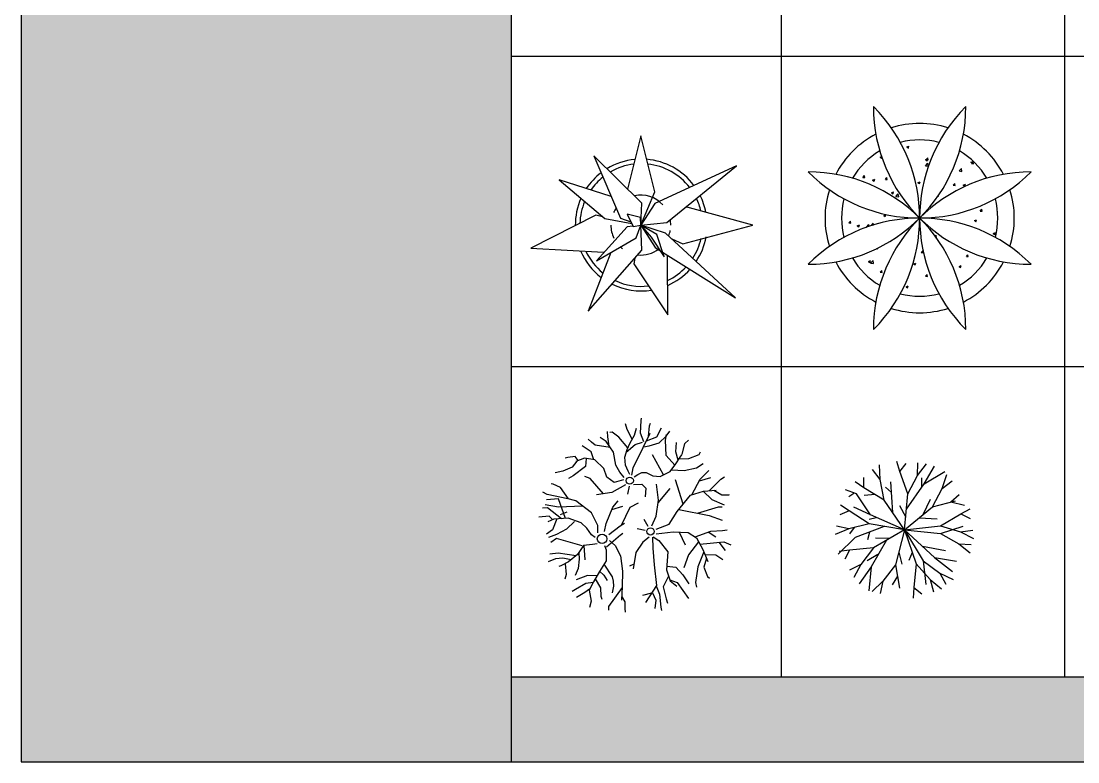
# Model space of a CAD drawing. Header units: inches. Extents: x 7658 to 73799, y 48 to 40262.
# Drawn here: x 7658 to 15697, y 48 to 5683 of the extents above; entities that cross this region are included whole.
import ezdxf

# ---------------------------------------------------------------- set-up
doc = ezdxf.new("R2010")
doc.units = ezdxf.units.IN
doc.layers.add('www.cad-blocks.net', color=7, linetype='Continuous')

# ---------------------------------------------------------------- blocks, each defined once
blk = doc.blocks.new('A$C516926BB')
for p, q in [((0, 38.5194), (0, 0)), ((2.0521, 38.5194), (2.0521, 0)), ((4.2099, 38.5194), (4.2099, 0)), ((0, 4.7221), (62.4121, 4.7221)), ((0, 2.361), (60.3118, 2.361)), ((0, 0), (62.4121, 0))]:
    blk.add_line(p, q)
blk = doc.blocks.new('A$C3729353A')
for p, q in [((0.836, 1.361), (0.7357, 0.9569)), ((0.9416, 0.936), (0.836, 1.361)), ((0.8444, 0.8499), (0.4777, 1.211)), ((0.4777, 1.211), (0.6805, 0.736)), ((1.5637, 1.1332), (0.9416, 0.8471)), ((1.0332, 0.7027), (1.5637, 1.1332)), ((0.6102, 0.9006), (0.2139, 1.0277)), ((0.2139, 1.0277), (0.5611, 0.7333)), ((0.836, 0.6833), (0.9416, 0.936)), ((0.836, 0.6833), (0.8444, 0.8499)), ((0.9416, 0.8471), (0.836, 0.6833)), ((1.6887, 0.6833), (1.1793, 0.8212)), ((0.4944, 0.7583), (0, 0.5083)), ((0.5447, 0.7471), (0.4944, 0.7583)), ((0.5611, 0.7333), (0.7665, 0.6959)), ((0.6805, 0.736), (0.7604, 0.7089)), ((0.7333, 0.7666), (0.7777, 0.6722)), ((0.8332, 0.7416), (0.7333, 0.7666)), ((0.836, 0.6833), (0.8332, 0.7416)), ((0.7333, 0.6694), (0.4999, 0.4111)), ((0.7763, 0.6752), (0.7333, 0.6694)), ((0.7777, 0.6722), (0.836, 0.6833)), ((0.7999, 0.5861), (0.836, 0.6833)), ((0.836, 0.6833), (1.0332, 0.7027)), ((0.8444, 0.4916), (0.836, 0.6833)), ((1.0249, 0.6222), (0.836, 0.6833)), ((0.836, 0.6833), (0.9443, 0.5138)), ((0.9582, 0.611), (0.836, 0.6833)), ((0.836, 0.6833), (0.9138, 0.5916)), ((1.1554, 0.5416), (1.6887, 0.6833)), ((0.4999, 0.4111), (0.7999, 0.5861)), ((0.9138, 0.5916), (1.0138, 0.4416)), ((1.0138, 0.4416), (0.9582, 0.611)), ((1.5554, 0.1305), (1.0249, 0.6222)), ((1.0718, 0.5787), (1.1554, 0.5416)), ((0, 0.5083), (0.5527, 0.4777)), ((0.4361, 0.0278), (0.8444, 0.4916)), ((0.9443, 0.5138), (0.9809, 0.4909)), ((0.6087, 0.4745), (0.4361, 0.0278)), ((0.7908, 0.4307), (0.7833, 0.3888)), ((1.002, 0.4777), (1.5554, 0.1305)), ((1.0416, 0), (1.0389, 0.4546)), ((0.7833, 0.3888), (1.0416, 0))]:
    blk.add_line(p, q)
at = {"linetype": 'Continuous'}
for radius, start, end in [(0.5016, 95.39423, 121.32496), (0.4666, 96.90962, 120.24213), (0.5016, 36.86512, 85.29618), (0.4666, 37.79346, 83.8395), (0.5016, 127.56519, 146.39042), (0.4666, 128.67498, 145.16774), (0.5016, 156.12666, 180.53619), (0.4666, 13.23393, 25.73628), (0.5016, 11.09503, 26.68103), (0.4666, 157.39746, 178.39377), (0.4666, 327.21781, 347.33431), (0.5016, 326.511, 349.60237), (0.5016, 203.0156, 232.73357), (0.4666, 205.14782, 231.48647), (0.4666, 295.51859, 317.05875), (0.5016, 293.65369, 317.82329), (0.4666, 244.93096, 276.92158), (0.5016, 243.76662, 278.91251)]:
    blk.add_arc((0.839, 0.6836), radius, start, end, dxfattribs=at)
for start, end in [(42.63109, 102.27584), (145.60513, 155.15114), (0, 10.97864), (180, 205.69728), (338.70194, 349.807), (227.04281, 231.93065), (264.33744, 307.18049)]:
    blk.add_arc((0.836, 0.6833), 0.2278, start, end)
blk = doc.blocks.new('A$C0C9206DE')
for p, q in [((0.7507, 1.3897), (0.7675, 1.3962)), ((0.7507, 1.3897), (0.7626, 1.3816)), ((0.7626, 1.3816), (0.7675, 1.3962)), ((0.549, 1.3123), (0.5591, 1.3162)), ((0.549, 1.3123), (0.561, 1.3042)), ((0.555, 1.3238), (0.5561, 1.3252)), ((0.555, 1.3238), (0.5566, 1.3237)), ((0.561, 1.3042), (0.562, 1.3075)), ((0.8939, 1.2931), (0.9107, 1.2995)), ((0.8939, 1.2931), (0.9059, 1.285)), ((0.8993, 1.2937), (0.9108, 1.3075)), ((0.8993, 1.2937), (0.9136, 1.2925)), ((0.9059, 1.285), (0.9107, 1.2995)), ((0.9136, 1.2925), (0.9108, 1.3075)), ((0.8918, 1.2469), (0.9105, 1.2664)), ((0.8918, 1.2469), (0.9132, 1.2436)), ((0.9132, 1.2436), (0.9105, 1.2664)), ((1.148, 1.2072), (1.1667, 1.2267)), ((1.148, 1.2072), (1.1693, 1.2039)), ((1.1693, 1.2039), (1.1667, 1.2267)), ((1.2388, 1.2739), (1.2556, 1.2803)), ((1.2388, 1.2739), (1.2508, 1.2658)), ((1.2435, 1.2636), (1.2551, 1.2774)), ((1.2435, 1.2636), (1.2579, 1.2623)), ((1.2508, 1.2658), (1.2556, 1.2803)), ((1.2579, 1.2623), (1.2551, 1.2774)), ((0.4161, 1.1584), (0.4277, 1.1722)), ((0.4161, 1.1584), (0.4305, 1.1571)), ((0.4305, 1.1571), (0.4277, 1.1722)), ((0.4906, 1.1383), (0.5074, 1.1447)), ((0.4906, 1.1383), (0.5026, 1.1302)), ((0.5026, 1.1302), (0.5074, 1.1447)), ((0.5883, 1.1433), (0.5998, 1.1571)), ((0.5883, 1.1433), (0.6026, 1.142)), ((0.6026, 1.142), (0.5998, 1.1571)), ((0.6339, 1.0416), (0.6507, 1.0481)), ((0.6458, 1.0336), (0.6507, 1.0481)), ((0.8355, 1.119), (0.8523, 1.1255)), ((0.8355, 1.119), (0.8475, 1.111)), ((0.8475, 1.111), (0.8523, 1.1255)), ((1.1047, 1.0981), (1.1163, 1.1119)), ((1.1047, 1.0981), (1.119, 1.0969)), ((1.119, 1.0969), (1.1163, 1.1119)), ((1.1804, 1.0998), (1.1972, 1.1063)), ((1.1804, 1.0998), (1.1924, 1.0918)), ((1.1924, 1.0918), (1.1972, 1.1063)), ((0.2773, 0.9929), (0.2775, 0.9931)), ((0.2773, 0.9929), (0.278, 0.9928)), ((0.6339, 1.0416), (0.6458, 1.0336)), ((0.6675, 1.0131), (0.6862, 1.0326)), ((0.6675, 1.0131), (0.6889, 1.0098)), ((0.6889, 1.0098), (0.6862, 1.0326)), ((0.9881, 1.0161), (0.9907, 1.0144)), ((0.9907, 1.0144), (0.9944, 1.0254)), ((1.3101, 0.9025), (1.3217, 0.9163)), ((1.3101, 0.9025), (1.3245, 0.9013)), ((1.3245, 0.9013), (1.3217, 0.9163)), ((1.4359, 0.894), (1.4408, 0.8991)), ((1.4359, 0.894), (1.4413, 0.8931)), ((0.3106, 0.8124), (0.3222, 0.8262)), ((0.3106, 0.8124), (0.3249, 0.8111)), ((0.3249, 0.8111), (0.3222, 0.8262)), ((0.4827, 0.7973), (0.4943, 0.8111)), ((0.4971, 0.7961), (0.4943, 0.8111)), ((0.5755, 0.8676), (0.5923, 0.874)), ((0.5755, 0.8676), (0.5874, 0.8595)), ((0.5874, 0.8595), (0.5923, 0.874)), ((0.9204, 0.8484), (0.9276, 0.8511)), ((0.9204, 0.8484), (0.9237, 0.8462)), ((0.9341, 0.8455), (0.9362, 0.8517)), ((1.2653, 0.8292), (1.2821, 0.8356)), ((1.2653, 0.8292), (1.2772, 0.8211)), ((1.2772, 0.8211), (1.2821, 0.8356)), ((0.3738, 0.7902), (0.3906, 0.7966)), ((0.3738, 0.7902), (0.3858, 0.7821)), ((0.3858, 0.7821), (0.3906, 0.7966)), ((0.4432, 0.7794), (0.4619, 0.7988)), ((0.4432, 0.7794), (0.4458, 0.7789)), ((0.4635, 0.7851), (0.4619, 0.7988)), ((0.4827, 0.7973), (0.4971, 0.7961)), ((0.7193, 0.7365), (0.7207, 0.7363)), ((0.7207, 0.7363), (0.7205, 0.7375)), ((1.4086, 0.7325), (1.4254, 0.739)), ((1.4086, 0.7325), (1.4205, 0.7245)), ((1.4205, 0.7245), (1.4254, 0.739)), ((0.9664, 0.7113), (0.9742, 0.7194)), ((0.9768, 0.6971), (0.9742, 0.7194)), ((0.5215, 0.6163), (0.5304, 0.6155)), ((0.5304, 0.6155), (0.5295, 0.6202)), ((0.8603, 0.5867), (0.8719, 0.6005)), ((0.8603, 0.5867), (0.8747, 0.5854)), ((0.8747, 0.5854), (0.8719, 0.6005)), ((1.2046, 0.5565), (1.2162, 0.5703)), ((1.2189, 0.5553), (1.2162, 0.5703)), ((0.4587, 0.5195), (0.4755, 0.526)), ((0.4587, 0.5195), (0.4706, 0.5115)), ((0.4706, 0.5115), (0.4755, 0.526)), ((0.475, 0.5058), (0.4937, 0.5253)), ((0.475, 0.5058), (0.4964, 0.5025)), ((0.4964, 0.5025), (0.4937, 0.5253)), ((0.8036, 0.5003), (0.8204, 0.5068)), ((0.8036, 0.5003), (0.8155, 0.4922)), ((0.8155, 0.4922), (0.8204, 0.5067)), ((1.1485, 0.4811), (1.1653, 0.4875)), ((1.1605, 0.473), (1.1653, 0.4875)), ((1.2046, 0.5565), (1.2189, 0.5553)), ((0.5493, 0.4363), (0.5609, 0.45)), ((0.5493, 0.4363), (0.5637, 0.435)), ((0.5637, 0.435), (0.5609, 0.45)), ((0.8936, 0.4061), (0.9052, 0.4199)), ((0.8936, 0.4061), (0.908, 0.4049)), ((0.908, 0.4049), (0.9052, 0.4199)), ((1.1485, 0.4811), (1.1605, 0.473)), ((0.7452, 0.3263), (0.762, 0.3327)), ((0.7452, 0.3263), (0.7571, 0.3182)), ((0.7571, 0.3182), (0.762, 0.3327))]:
    blk.add_line(p, q)
for centre, radius, start, end in [((0, 1.6971), 1.2, 270, 0), ((1.6971, 1.6971), 1.2, 180, 270), ((-0.3515, 0.8485), 1.2, 315, 45), ((2.0485, 0.8485), 1.2, 135, 225), ((0.8485, 0.8485), 0.72, 72.5424, 107.4576), ((0.8485, 0.8485), 0.72, 117.5424, 152.4576), ((0.8485, 0.8485), 0.72, 27.5424, 62.4576), ((0.8485, 0.8485), 0.5944, 75.65941, 104.34059), ((0.8485, 0.8485), 0.5944, 120.65941, 149.34059), ((0.8485, 0.8485), 0.5944, 30.65941, 59.34059), ((0.8485, 2.0485), 1.2, 225, 315), ((0, 0), 1.2, 0, 90), ((1.6971, 0), 1.2, 90, 180), ((0.8485, 0.8485), 0.72, 162.5424, 197.4576), ((0.8485, 0.8485), 0.72, 342.5424, 17.4576), ((0.8485, 0.8485), 0.5944, 165.65941, 194.34059), ((0.8485, 0.8485), 0.5944, 345.65941, 14.34059), ((0.8485, -0.3515), 1.2, 45, 135), ((0.8485, 0.8485), 0.72, 207.5424, 242.4576), ((0.8485, 0.8485), 0.5944, 210.65941, 239.34059), ((0.8485, 0.8485), 0.5944, 300.65941, 329.34059), ((0.8485, 0.8485), 0.72, 297.5424, 332.4576), ((0.8485, 0.8485), 0.5944, 255.65941, 284.34059), ((0.8485, 0.8485), 0.72, 252.5424, 287.4576)]:
    blk.add_arc(centre, radius, start, end)
blk = doc.blocks.new('A$C67E0403E')
for p, q in [((0.772, 1.3615), (0.7785, 1.4576)), ((0.7785, 1.4576), (0.7799, 1.4768)), ((0.5234, 1.3346), (0.5221, 1.3759)), ((0.5562, 1.3692), (0.5382, 1.3672)), ((0.6066, 1.3317), (0.5562, 1.3692)), ((0.6704, 1.3903), (0.6584, 1.4326)), ((0.7092, 1.3171), (0.6704, 1.3903)), ((0.7253, 1.3471), (0.741, 1.3999)), ((0.8332, 1.3378), (0.8404, 1.4182)), ((0.8404, 1.4182), (0.8478, 1.4393)), ((0.8954, 1.3341), (0.9319, 1.4038)), ((0.967, 1.3403), (0.9961, 1.3788)), ((0.3987, 1.2928), (0.3742, 1.3163)), ((0.4278, 1.2712), (0.3987, 1.2928)), ((0.51, 1.299), (0.4643, 1.3303)), ((0.5659, 1.2188), (0.51, 1.299)), ((0.534, 1.2646), (0.5234, 1.3346)), ((0.6766, 1.2519), (0.6066, 1.3317)), ((0.6699, 1.2375), (0.6935, 1.288)), ((0.6935, 1.288), (0.7253, 1.3471)), ((0.7313, 1.2755), (0.7877, 1.2952)), ((0.7981, 1.2968), (0.772, 1.3615)), ((0.7928, 1.2529), (0.845, 1.3624)), ((0.8172, 1.3042), (0.8954, 1.3341)), ((0.8385, 1.2649), (0.9143, 1.2894)), ((0.9143, 1.2894), (0.967, 1.3403)), ((0.9614, 1.3091), (0.9697, 1.3528)), ((0.967, 1.1929), (0.9614, 1.3091)), ((1.0404, 1.2198), (1.0464, 1.2909)), ((1.1083, 1.2837), (1.1379, 1.3082)), ((0.3978, 1.2202), (0.3276, 1.2664)), ((0.4172, 1.1608), (0.3978, 1.2202)), ((0.5416, 1.2537), (0.4278, 1.2712)), ((0.5835, 1.1194), (0.5659, 1.2188)), ((0.6528, 1.1804), (0.6699, 1.2375)), ((0.6641, 1.2181), (0.7313, 1.2755)), ((0.7166, 1.0982), (0.7928, 1.2529)), ((0.7956, 1.2588), (0.8385, 1.2649)), ((1.058, 1.1561), (1.0404, 1.2198)), ((1.0889, 1.1996), (1.1083, 1.2837)), ((1.2183, 1.2005), (1.2294, 1.2202)), ((0.219, 1.177), (0.1987, 1.1722)), ((0.2744, 1.1861), (0.219, 1.177)), ((0.2867, 1.1503), (0.2513, 1.1049)), ((0.2971, 1.1539), (0.2744, 1.1861)), ((0.347, 1.1712), (0.2804, 1.1482)), ((0.4246, 1.1597), (0.347, 1.1712)), ((0.3586, 1.1695), (0.353, 1.1083)), ((0.4943, 1.0939), (0.4246, 1.1597)), ((0.657, 1.1184), (0.6528, 1.1804)), ((0.947, 1.0452), (0.8644, 1.1981)), ((1.0328, 1.1195), (0.967, 1.1929)), ((0.997, 1.0708), (1.04, 1.1299)), ((1.04, 1.1299), (1.0737, 1.1789)), ((1.0664, 1.1683), (1.1398, 1.1693)), ((1.0737, 1.1789), (1.0871, 1.1972)), ((1.1398, 1.1693), (1.2183, 1.2005)), ((1.197, 1.0997), (1.2502, 1.1314)), ((0.182, 1.0728), (0.1238, 1.0603)), ((0.2513, 1.1049), (0.182, 1.0728)), ((0.353, 1.1083), (0.2596, 1.0391)), ((0.5156, 1.0281), (0.4943, 1.0939)), ((0.614, 1.0651), (0.5835, 1.1194)), ((0.6482, 1.024), (0.614, 1.0651)), ((0.6778, 1.0723), (0.657, 1.1184)), ((0.6913, 1.0482), (0.6778, 1.0723)), ((0.7073, 1.0439), (0.7166, 1.0982)), ((0.7242, 1.0297), (0.7508, 1.0468)), ((0.7508, 1.0468), (0.7836, 1.0622)), ((0.7836, 1.0622), (0.8154, 1.0622)), ((0.8154, 1.0622), (0.8658, 1.0367)), ((0.9212, 1.0319), (0.997, 1.0708)), ((1.0069, 1.0844), (1.1042, 1.078)), ((1.1042, 1.078), (1.197, 1.0997)), ((1.2261, 1.0132), (1.2913, 1.0795)), ((0.1086, 0.9757), (0.0938, 0.9767)), ((0.1635, 0.9498), (0.1086, 0.9757)), ((0.2596, 1.0391), (0.2241, 1.0165)), ((0.3904, 1.018), (0.3479, 1.0334)), ((0.4899, 0.9008), (0.3904, 1.018)), ((0.571, 0.9882), (0.5156, 1.0281)), ((0.6589, 0.9696), (0.5553, 0.9109)), ((0.6434, 1.0076), (0.571, 0.9882)), ((0.7195, 0.9719), (0.7831, 0.9748)), ((0.7831, 0.9748), (0.8122, 0.9435)), ((0.8658, 1.0367), (0.9212, 1.0319)), ((0.9097, 0.8518), (0.8935, 0.9733)), ((1.0966, 0.8221), (1.0386, 1.0084)), ((1.1617, 0.8928), (1.2261, 1.0132)), ((1.222, 1.0007), (1.3079, 1.0252)), ((1.2961, 0.9257), (1.3828, 1.0122)), ((1.3828, 1.0122), (1.4114, 1.03)), ((0.0628, 0.8964), (0.03, 0.9137)), ((0.2195, 0.8638), (0.0628, 0.8964)), ((0.2236, 0.8626), (0.1635, 0.9498)), ((0.5553, 0.9109), (0.4366, 0.8926)), ((0.6866, 0.9589), (0.6731, 0.8993)), ((0.8122, 0.9435), (0.8085, 0.8777)), ((0.9068, 0.8317), (0.9988, 0.9421)), ((1.0506, 0.7672), (1.1536, 0.8902)), ((1.1536, 0.8902), (1.2525, 0.9224)), ((1.2501, 0.9222), (1.3149, 0.8585)), ((1.2525, 0.9224), (1.3481, 0.9296)), ((1.3313, 0.9283), (1.392, 0.894)), ((1.392, 0.894), (1.4442, 0.894)), ((1.4442, 0.894), (1.4484, 0.8964)), ((0.1478, 0.8004), (0.0476, 0.8177)), ((0.1474, 0.8623), (0.0559, 0.8566)), ((0.2008, 0.7136), (0.1474, 0.8623)), ((0.331, 0.807), (0.1478, 0.8004)), ((0.279, 0.8465), (0.213, 0.8657)), ((0.3987, 0.7557), (0.279, 0.8465)), ((0.5552, 0.7813), (0.6389, 0.8061)), ((0.5623, 0.7984), (0.6011, 0.8465)), ((0.6925, 0.7984), (0.7558, 0.8326)), ((0.8926, 0.7321), (0.9097, 0.8518)), ((1.3149, 0.8585), (1.4096, 0.8177)), ((0.0776, 0.7312), (0, 0.7225)), ((0.0651, 0.7936), (0.0277, 0.7922)), ((0.1707, 0.7119), (0.0651, 0.7936)), ((0.1041, 0.704), (0.0776, 0.7312)), ((0.2111, 0.7605), (0.1617, 0.7413)), ((0.4477, 0.661), (0.3987, 0.7557)), ((0.511, 0.6745), (0.5623, 0.7984)), ((0.6266, 0.6636), (0.6925, 0.7984)), ((0.8573, 0.6574), (0.8926, 0.7321)), ((0.9891, 0.6702), (1.0506, 0.7672)), ((1.0638, 0.7829), (1.2954, 0.7355)), ((1.2067, 0.7537), (1.3647, 0.8028)), ((1.2954, 0.7355), (1.3934, 0.7014)), ((1.3647, 0.8028), (1.3934, 0.8013)), ((0.1141, 0.7086), (0.0679, 0.6875)), ((0.1358, 0.7099), (0.1026, 0.626)), ((0.2227, 0.7149), (0.1141, 0.7086)), ((0.2703, 0.6894), (0.2084, 0.6332)), ((0.3216, 0.6798), (0.2227, 0.7149)), ((0.3645, 0.6389), (0.3216, 0.6798)), ((0.448, 0.6051), (0.4477, 0.661)), ((0.4976, 0.6157), (0.511, 0.6745)), ((0.531, 0.5909), (0.6168, 0.6577)), ((0.6168, 0.6577), (0.6514, 0.6783)), ((0.8314, 0.6529), (0.8002, 0.7067)), ((0.891, 0.6329), (0.9891, 0.6702)), ((0.1026, 0.626), (0.0568, 0.5947)), ((0.134, 0.5909), (0.0711, 0.5688)), ((0.2084, 0.6332), (0.134, 0.5909)), ((0.3982, 0.5885), (0.3645, 0.6389)), ((0.4277, 0.5685), (0.3982, 0.5885)), ((0.6213, 0.5863), (0.5133, 0.4963)), ((0.638, 0.5991), (0.6172, 0.5832)), ((0.8085, 0.6224), (0.7461, 0.6346)), ((0.8391, 0.5719), (0.79, 0.5333)), ((0.8647, 0.5722), (0.8653, 0.4867)), ((0.8697, 0.5741), (0.9125, 0.5453)), ((0.8918, 0.5967), (1.0215, 0.6116)), ((1.0215, 0.6116), (1.1337, 0.6072)), ((1.0665, 0.6098), (1.1111, 0.5131)), ((1.1337, 0.6072), (1.1984, 0.5664)), ((1.1873, 0.5734), (1.3065, 0.6173)), ((1.1984, 0.5664), (1.2456, 0.4775)), ((1.2862, 0.612), (1.3458, 0.5736)), ((1.3065, 0.6173), (1.3971, 0.6231)), ((1.3971, 0.6231), (1.4313, 0.6265)), ((0.1335, 0.5616), (0.0892, 0.5304)), ((0.3283, 0.5053), (0.1335, 0.5616)), ((0.3396, 0.5068), (0.2924, 0.4386)), ((0.407, 0.516), (0.3396, 0.5068)), ((0.3422, 0.5072), (0.3497, 0.3997)), ((0.4437, 0.5219), (0.407, 0.516)), ((0.4971, 0.5073), (0.5105, 0.4761)), ((0.537, 0.546), (0.5807, 0.5083)), ((0.5807, 0.5083), (0.6209, 0.4285)), ((0.79, 0.5333), (0.7355, 0.4554)), ((0.8653, 0.4867), (0.876, 0.3598)), ((0.9125, 0.5453), (0.9799, 0.4593)), ((1.2144, 0.5362), (1.1384, 0.4381)), ((1.2246, 0.5171), (1.4068, 0.5371)), ((1.3694, 0.5342), (1.416, 0.4694)), ((1.4068, 0.5371), (1.4599, 0.5136)), ((0.1257, 0.4055), (0.0688, 0.3834)), ((0.1465, 0.4492), (0.0836, 0.4415)), ((0.182, 0.4127), (0.1257, 0.4055)), ((0.2817, 0.4296), (0.1465, 0.4492)), ((0.2448, 0.399), (0.182, 0.4127)), ((0.2924, 0.4386), (0.2255, 0.3829)), ((0.3049, 0.404), (0.2971, 0.3329)), ((0.3026, 0.4532), (0.3049, 0.404)), ((0.5105, 0.4761), (0.511, 0.392)), ((0.6209, 0.4285), (0.6357, 0.3123)), ((0.7355, 0.4554), (0.7156, 0.33)), ((0.9799, 0.4593), (0.9711, 0.3219)), ((1.1384, 0.4381), (1.1009, 0.3372)), ((1.2535, 0.459), (1.2072, 0.3469)), ((1.2456, 0.4775), (1.2848, 0.3858)), ((1.2736, 0.4121), (1.2548, 0.3435)), ((1.2622, 0.4386), (1.3453, 0.4367)), ((1.3453, 0.4367), (1.3976, 0.4007)), ((0.1659, 0.3536), (0.1506, 0.3488)), ((0.2255, 0.3829), (0.1659, 0.3536)), ((0.1987, 0.3697), (0.207, 0.2878)), ((0.2971, 0.3329), (0.2763, 0.2796)), ((0.511, 0.392), (0.4602, 0.3108)), ((0.4945, 0.3656), (0.5567, 0.2685)), ((0.7215, 0.3669), (0.6879, 0.3497)), ((0.876, 0.3598), (0.8935, 0.2042)), ((0.9711, 0.3219), (0.9979, 0.2392)), ((0.973, 0.3519), (1.0409, 0.3421)), ((1.0409, 0.3421), (1.0931, 0.2854)), ((1.2072, 0.3469), (1.1915, 0.2258)), ((1.2548, 0.3435), (1.2821, 0.271)), ((0.207, 0.2878), (0.1954, 0.2513)), ((0.3678, 0.2801), (0.2832, 0.246)), ((0.4407, 0.2776), (0.3678, 0.2801)), ((0.4602, 0.3108), (0.4144, 0.2325)), ((0.4266, 0.2534), (0.4685, 0.1869)), ((0.4611, 0.3124), (0.4925, 0.2834)), ((0.4925, 0.2834), (0.5197, 0.2407)), ((0.5567, 0.2685), (0.565, 0.2354)), ((0.6357, 0.3123), (0.6329, 0.1931)), ((0.986, 0.2759), (0.9439, 0.1946)), ((0.9955, 0.2466), (1.052, 0.2253)), ((1.0931, 0.2854), (1.1407, 0.2157)), ((1.2821, 0.271), (1.2964, 0.2594)), ((0.2777, 0.1734), (0.2536, 0.159)), ((0.3562, 0.2186), (0.2777, 0.1734)), ((0.3854, 0.176), (0.3479, 0.1494)), ((0.4113, 0.2265), (0.3562, 0.2186)), ((0.4144, 0.2325), (0.3788, 0.1633)), ((0.3819, 0.1694), (0.3973, 0.0836)), ((0.4685, 0.1869), (0.4703, 0.122)), ((0.6327, 0.1893), (0.5295, 0.0447)), ((0.5664, 0.1994), (0.5576, 0.1489)), ((0.565, 0.2354), (0.5664, 0.1994)), ((0.6329, 0.1931), (0.6269, 0.0922)), ((0.8935, 0.2042), (0.8099, 0.0749)), ((0.8918, 0.2015), (0.9166, 0.1374)), ((0.9439, 0.1946), (0.967, 0.1023)), ((0.9979, 0.2392), (1.0492, 0.1974)), ((1.052, 0.2253), (1.1384, 0.1052)), ((1.1915, 0.2258), (1.1975, 0.1922)), ((0.3479, 0.1494), (0.2846, 0.1134)), ((0.3973, 0.0836), (0.3844, 0.0351)), ((0.4703, 0.122), (0.4768, 0.0999)), ((0.6287, 0.1224), (0.6533, 0.0788)), ((0.8552, 0.145), (0.7882, 0.1283)), ((0.864, 0.1472), (0.888, 0.0922)), ((0.888, 0.0922), (0.8806, 0.0279)), ((0.9166, 0.1374), (0.9263, 0.0394)), ((0.967, 0.1023), (0.9767, 0.0687)), ((0.5295, 0.0447), (0.5276, 0.0154)), ((0.6533, 0.0788), (0.6542, 0.0298)), ((0.6542, 0.0298), (0.6556, 0)), ((0.9263, 0.0394), (0.9309, 0.0135))]:
    blk.add_line(p, q)
for centre, radius in [((0.6907, 1.0014), 0.0271), ((0.48, 0.5586), 0.0365), ((0.8481, 0.6151), 0.0275)]:
    blk.add_circle(centre, radius)
blk = doc.blocks.new('A$C467166FA')
for p, q in [((0.3422, 0.9007), (0.2842, 0.9773)), ((0.3422, 0.9007), (0.3387, 1.0133)), ((0.4918, 0.9627), (0.4686, 1.0385)), ((0.4918, 0.9627), (0.5401, 1.0244)), ((0.6261, 0.9323), (0.6297, 1.0283)), ((0.6261, 0.9323), (0.6948, 1.0216)), ((0.6778, 0.8682), (0.7548, 1.004)), ((0.219, 0.8392), (0.2173, 0.9175)), ((0.3737, 0.745), (0.3422, 0.9007)), ((0.5519, 0.7918), (0.4918, 0.9627)), ((0.5519, 0.7918), (0.6261, 0.9323)), ((0.6598, 0.8422), (0.6598, 0.915)), ((0.6778, 0.8682), (0.8341, 0.9619)), ((0.8139, 0.8335), (0.8486, 0.9406)), ((0.8139, 0.8335), (0.8909, 0.8907)), ((0.1631, 0.7915), (0.0796, 0.8223)), ((0.219, 0.8392), (0.153, 0.8832)), ((0.3737, 0.745), (0.219, 0.8392)), ((0.4287, 0.802), (0.3835, 0.8422)), ((0.4388, 0.6498), (0.4227, 0.8838)), ((0.542, 0.6768), (0.6778, 0.8682)), ((0.74, 0.6928), (0.8139, 0.8335)), ((0.1033, 0.7722), (0.1429, 0.7989)), ((0.2687, 0.6332), (0.1631, 0.7915)), ((0.3056, 0.787), (0.2203, 0.7795)), ((0.5283, 0.5189), (0.3737, 0.745)), ((0.5283, 0.5189), (0.5519, 0.7918)), ((0.6704, 0.6356), (0.725, 0.7518)), ((0.74, 0.6928), (0.9149, 0.7399)), ((0.8808, 0.7318), (0.9435, 0.787)), ((0.8808, 0.7318), (0.9837, 0.7067)), ((0.1075, 0.6646), (0.0358, 0.6332)), ((0.1075, 0.6646), (0.0399, 0.7059)), ((0.2581, 0.5639), (0.1075, 0.6646)), ((0.2687, 0.6332), (0.1411, 0.6904)), ((0.5392, 0.6138), (0.4915, 0.7016)), ((0.5283, 0.5189), (0.74, 0.6928)), ((0.9568, 0.6402), (1.0268, 0.6775)), ((0.2581, 0.5639), (0.1036, 0.5269)), ((0.3132, 0.6113), (0.2579, 0.5962)), ((0.5283, 0.5189), (0.2581, 0.5639)), ((0.5283, 0.5189), (0.2687, 0.6332)), ((0.6422, 0.6113), (0.7753, 0.6037)), ((0.8007, 0.5483), (0.9568, 0.6402)), ((0.9568, 0.6402), (1.0266, 0.6047)), ((0.1036, 0.5269), (0, 0.4826)), ((0.1036, 0.5269), (0.0097, 0.5473)), ((0.1449, 0.536), (0.1098, 0.4883)), ((0.3719, 0.5449), (0.1528, 0.461)), ((0.2605, 0.5022), (0.2454, 0.4431)), ((0.5283, 0.5189), (0.2907, 0.3826)), ((0.5283, 0.5189), (0.4598, 0.2536)), ((0.5283, 0.5189), (0.8007, 0.5483)), ((0.5283, 0.5189), (0.8008, 0.4901)), ((0.5283, 0.5189), (0.6691, 0.2839)), ((0.5283, 0.5189), (0.6163, 0.2594)), ((0.5283, 0.5189), (0.7571, 0.3078)), ((0.8007, 0.5483), (0.9529, 0.5025)), ((0.8008, 0.4901), (0.9728, 0.547)), ((0.8008, 0.4901), (0.9398, 0.4133)), ((0.9529, 0.5025), (1.0477, 0.5174)), ((0.9529, 0.5025), (1.0537, 0.4523)), ((0.1528, 0.461), (0.0232, 0.3329)), ((0.3908, 0.44), (0.2744, 0.2362)), ((0.4147, 0.4537), (0.3082, 0.4556)), ((0.9398, 0.4133), (1.0278, 0.3429)), ((0.9398, 0.4133), (1.0357, 0.4078)), ((0.1104, 0.3651), (0.0319, 0.3542)), ((0.1104, 0.3651), (0.0748, 0.2954)), ((0.2907, 0.3826), (0.1104, 0.3651)), ((0.2907, 0.3826), (0.1945, 0.2561)), ((0.3257, 0.3301), (0.2429, 0.2824)), ((0.4842, 0.3483), (0.5066, 0.2573)), ((0.5867, 0.3468), (0.5618, 0.285)), ((0.6634, 0.3943), (0.8407, 0.3606)), ((0.1945, 0.2561), (0.109, 0.2124)), ((0.1945, 0.2561), (0.1424, 0.1562)), ((0.4598, 0.2536), (0.3632, 0.1274)), ((0.4598, 0.2536), (0.4906, 0.0751)), ((0.6163, 0.2594), (0.5987, 0.0791)), ((0.6163, 0.2594), (0.7219, 0.1407)), ((0.6691, 0.2839), (0.7974, 0.1901)), ((0.6691, 0.2839), (0.69, 0.1039)), ((0.7571, 0.3078), (0.9243, 0.2814)), ((0.7571, 0.3078), (0.8935, 0.2023)), ((0.2744, 0.2362), (0.1837, 0.1092)), ((0.2744, 0.2362), (0.2553, 0.055)), ((0.4739, 0.167), (0.4337, 0.1017)), ((0.7974, 0.1901), (0.8427, 0.1054)), ((0.7974, 0.1901), (0.8983, 0.1399)), ((0.3632, 0.1274), (0.2807, 0.0508)), ((0.3632, 0.1274), (0.3437, 0.0334)), ((0.7219, 0.1407), (0.7483, 0.0484)), ((0.7219, 0.1407), (0.8099, 0.0704)), ((0.5987, 0.0791), (0.5943, 0)), ((0.5987, 0.0791), (0.6603, 0.0308))]:
    blk.add_line(p, q)
blk = doc.blocks.new('format')
at = {"layer": 'www.cad-blocks.net', "true_color": 0x444444}
blk.add_hatch(color=250, dxfattribs=at).paths.add_polyline_path([(7657.7, 48.2), (11386.7, 48.2), (11386.7, 40261.7), (7657.7, 40261.7)])
at = {"layer": 'www.cad-blocks.net', "true_color": 0x546d8e}
h = blk.add_hatch(color=155, dxfattribs=at)
h.set_gradient(color1=(68, 68, 68), color2=(84, 109, 142), tint=1)
h.paths.add_polyline_path([(11386.7, 694.4), (11386.7, 48.2), (73798.8, 48.2), (73798.8, 694.4)])
at = {"layer": 'www.cad-blocks.net', "color": 250, "true_color": 0x444444}
for p, q in [((7657.7, 40261.7), (7657.7, 48.2)), ((11386.7, 40261.7), (11386.7, 48.2)), ((7657.7, 48.2), (11386.7, 48.2))]:
    blk.add_line(p, q, dxfattribs=at)
at = {"layer": 'www.cad-blocks.net'}
blk.add_line((11386.7, 40261.7), (11386.7, 48.2), dxfattribs=at)
at = {"layer": 'www.cad-blocks.net', "color": 155, "true_color": 0x546d8e}
for p, q in [((11386.7, 39213.8), (11386.7, 694.4)), ((11386.7, 694.4), (73798.8, 694.4)), ((11386.7, 694.4), (73798.8, 694.4)), ((11386.7, 48.2), (73798.8, 48.2))]:
    blk.add_line(p, q, dxfattribs=at)

msp = doc.modelspace()

# ---------------------------------------------------------------- block references
msp.add_blockref('format', (0, 0))
at = {"xscale": 1000, "yscale": 1000, "zscale": 1000}
for name, p in [('A$C0C9206DE', (13644.9, 3336.1)), ('A$C3729353A', (11536.2, 3448.2)), ('A$C67E0403E', (11597.5, 1186.1)), ('A$C467166FA', (13850.5, 1294.4))]:
    msp.add_blockref(name, p, dxfattribs=at)
at = {"layer": 'www.cad-blocks.net', "color": 155, "true_color": 0x546d8e, "xscale": 1000, "yscale": 1000, "zscale": 1000}
msp.add_blockref('A$C516926BB', (11386.7, 694.4), dxfattribs=at)

doc.saveas('drawing.dxf')
